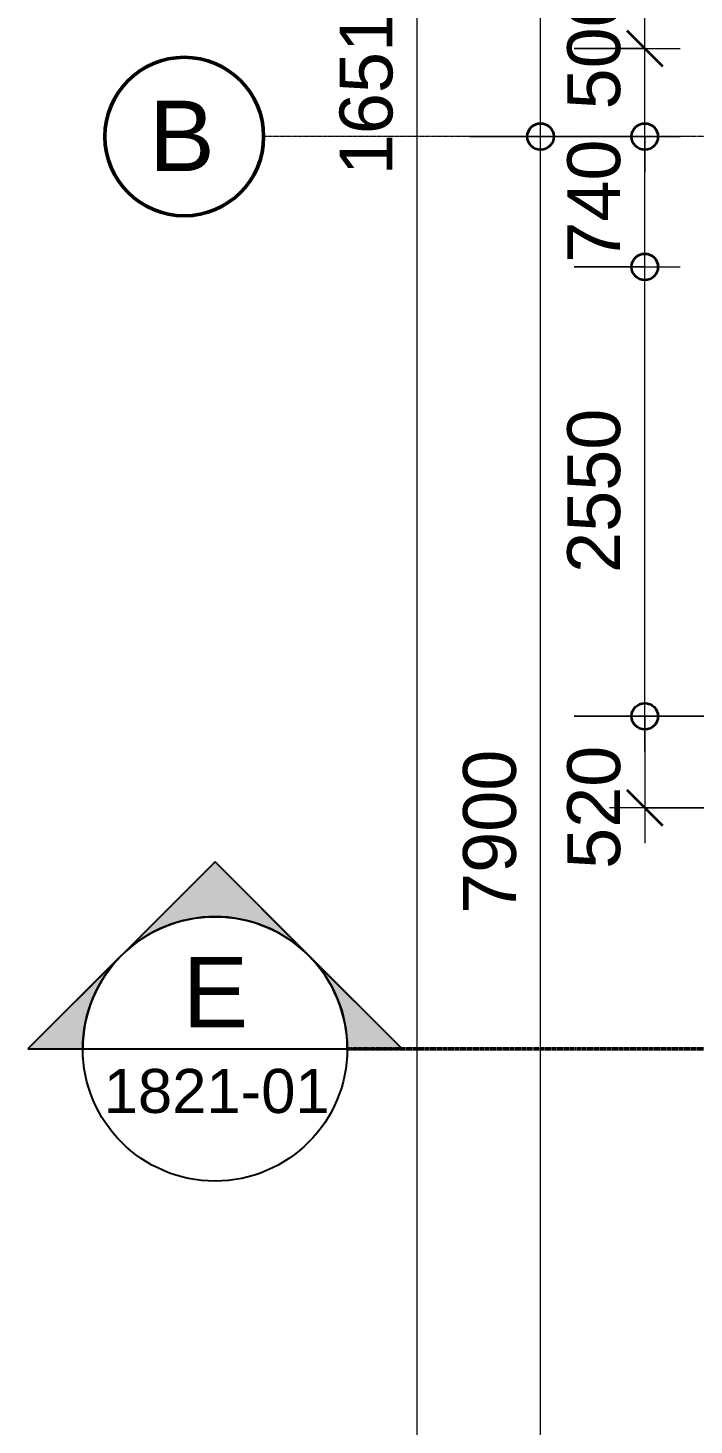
# Model space of a CAD drawing. Header units: millimetres. Extents: x -853228 to -774636, y -17776 to 22455.
# Drawn here: x -853228 to -849452, y -3733 to 4195 of the extents above; entities that cross this region are included whole.
import ezdxf

# ---------------------------------------------------------------- set-up
doc = ezdxf.new("R2010")
doc.units = ezdxf.units.MM
doc.linetypes.add('DPA_Grid _ Level 100', pattern=[10, 5.5, -1.6, 1.3, -1.6])
for name, color, linetype, lineweight in [('A-ANNO-DIMS', 1, 'Continuous', 9), ('A-ANNO-DIMS-100', 1, 'Continuous', 9), ('G-ANNO-SECL', 3, 'Continuous', 9), ('S-GRID', 251, 'Continuous', 9), ('S-GRID-IDEN', 3, 'Continuous', 50)]:
    doc.layers.add(name, color=color, linetype=linetype, lineweight=lineweight)
doc.styles.add('Arial', font='arial.ttf', dxfattribs={"height": 400})
doc.styles.add('Arial_1', font='arial.ttf', dxfattribs={"height": 250})
doc.styles.add('Arial_2', font='arial.ttf', dxfattribs={"height": 300})
doc.dimstyles.new('DPA-DIM-3_0_C-C', dxfattribs={"dimscale": 304.8, "dimtxt": 306.07782, "dimasz": 0.492126, "dimexe": 0.656168, "dimexo": 0.0625, "dimgap": 0.164042, "dimtad": 1, "dimdec": 0, "dimzin": 0, "dimdsep": 46, "dimtxsty": 'Arial_2', "dimblk1": 'DOTBLANK', "dimblk2": 'DOTBLANK', "dimsah": 1, "dimcen": 0.09, "dimdle": 0.656168, "dimadec": 8, "dimazin": 0, "dimtfac": 1, "dimtdec": 4, "dimtix": 1, "dimtmove": 0, "dimatfit": 3, "dimfxl": 1.312336, "dimfxlon": 1, "dimtvp": 1, "dimtolj": 1, "dimtzin": 0, "dimarcsym": 2})
doc.dimstyles.new('DPA-DIM-3_0_C-T', dxfattribs={"dimscale": 304.8, "dimtxt": 306.07782, "dimasz": 0.492126, "dimexe": 0.656168, "dimexo": 0.0625, "dimgap": 0.164042, "dimtad": 0, "dimjust": 2, "dimdec": 0, "dimzin": 0, "dimdsep": 46, "dimtxsty": 'Arial_2', "dimblk1": 'DOTBLANK', "dimblk2": 'OBLIQUE', "dimsah": 1, "dimcen": 0.09, "dimdle": 0.656168, "dimadec": 8, "dimazin": 0, "dimtfac": 1, "dimtdec": 4, "dimtix": 1, "dimtmove": 2, "dimatfit": 3, "dimfxl": 1.312336, "dimfxlon": 1, "dimtvp": 1, "dimtolj": 1, "dimtzin": 0, "dimarcsym": 2})

# ---------------------------------------------------------------- blocks, each defined once
blk = doc.blocks.new('Grid - 100 Scale-2291345-4281-01 ENLARGED LOWER PLATFORM LEVEL - REFLECTED CEILING PLAN - SHEET 2')
at = {"layer": 'S-GRID-IDEN'}
blk.add_circle((0, 0), 4.5, dxfattribs=at)
blk = doc.blocks.new('Section - Section Head-531884-4281-01 ENLARGED LOWER PLATFORM LEVEL - REFLECTED CEILING PLAN - SHEET 2')
at = {"layer": 'G-ANNO-SECL'}
h = blk.add_hatch(color=256, dxfattribs=at)
edge = h.paths.add_edge_path()
edge.add_line((-12.803, 5.303), (-7.5, 10.607))
edge.add_line((-7.5, 10.607), (-2.197, 5.303))
edge.add_arc((-7.5, 0), 7.5, 45, 135)
h = blk.add_hatch(color=256, dxfattribs=at)
edge = h.paths.add_edge_path()
edge.add_arc((-7.5, 0), 7.5, 0, 45)
edge.add_line((-2.197, 5.303), (3.107, 0))
edge.add_line((3.107, 0), (0, 0))
edge = h.paths.add_edge_path()
edge.add_line((-15, 0), (-18.107, 0))
edge.add_line((-18.107, 0), (-12.803, 5.303))
edge.add_arc((-7.5, 0), 7.5, 135, 180)
at = {"layer": 'G-ANNO-SECL', "lineweight": 25}
for p, q in [((-7.5, 10.607), (-18.107, 0)), ((-7.5, 10.607), (-12.803, 5.303)), ((3.107, 0), (-7.5, 10.607)), ((-2.197, 5.303), (-7.5, 10.607)), ((-12.803, 5.303), (-18.107, 0)), ((3.107, 0), (-2.197, 5.303)), ((-18.107, 0), (-15, 0)), ((-18.107, 0), (-15, 0)), ((0, 0), (3.107, 0)), ((0, 0), (3.107, 0))]:
    blk.add_line(p, q, dxfattribs=at)
blk.add_circle((-7.5, 0), 7.5, dxfattribs=at)
for start, end in [(45, 135), (135, 180), (0, 45)]:
    blk.add_arc((-7.5, 0), 7.5, start, end, dxfattribs=at)
blk = doc.blocks.new('DIMBLOCK7-4281-01 ENLARGED LOWER PLATFORM LEVEL - REFLECTED CEILING PLAN - SHEET 2')
at = {"layer": 'A-ANNO-DIMS-100'}
for p, q in [((-851022.3, -4521), (-851022.3, 12394)), ((-851422.3, 12194), (-850822.3, 12194)), ((-851022.3, 12194), (-851422.3, 12194)), ((-851422.3, -4321), (-850822.3, -4321)), ((-851022.3, -4321), (-851422.3, -4321))]:
    blk.add_line(p, q, dxfattribs=at)
at = {"layer": 'A-ANNO-DIMS-100', "lineweight": 35}
for centre in [(-851022.3, 12194), (-851022.3, -4321)]:
    blk.add_circle(centre, 75, dxfattribs=at)
at = {"layer": 'A-ANNO-DIMS-100', "color": 0, "insert": (-851461.8, 3359.7), "char_height": 300, "width": 1384.414, "attachment_point": 1, "rotation": 90, "line_spacing_factor": 0.941778, "style": 'Arial_2'}
blk.add_mtext('16515', dxfattribs=at)
blk = doc.blocks.new('_DotBlank')
at = {"color": 0, "linetype": 'ByBlock', "lineweight": -2}
blk.add_line((-0.5, 0), (-1, 0), dxfattribs=at)
blk.add_circle((0, 0), 0.5, dxfattribs=at)
blk = doc.blocks.new('DIMBLOCK9-4281-01 ENLARGED LOWER PLATFORM LEVEL - REFLECTED CEILING PLAN - SHEET 2')
at = {"layer": 'A-ANNO-DIMS-100'}
for p, q in [((-850322.3, -4321), (-850322.3, 3779)), ((-850722.3, 3579), (-850122.3, 3579)), ((-850322.3, 3579), (-850722.3, 3579)), ((-850722.3, -4321), (-850122.3, -4321)), ((-850322.3, -4321), (-850722.3, -4321))]:
    blk.add_line(p, q, dxfattribs=at)
at = {"layer": 'A-ANNO-DIMS-100', "lineweight": 35}
for centre in [(-850322.3, 3579), (-850322.3, -4321)]:
    blk.add_circle(centre, 75, dxfattribs=at)
at = {"layer": 'A-ANNO-DIMS-100', "color": 0, "insert": (-850761.8, -832.5), "char_height": 300, "width": 1107.531, "attachment_point": 1, "rotation": 90, "line_spacing_factor": 0.941778, "style": 'Arial_2'}
blk.add_mtext('7900', dxfattribs=at)
blk = doc.blocks.new('DIMBLOCK10-4281-01 ENLARGED LOWER PLATFORM LEVEL - REFLECTED CEILING PLAN - SHEET 2')
at = {"layer": 'A-ANNO-DIMS-100'}
for p, q in [((-850322.3, 3379), (-850322.3, 12394)), ((-850722.3, 12194), (-850122.3, 12194)), ((-850322.3, 12194), (-850722.3, 12194)), ((-850722.3, 3579), (-850122.3, 3579)), ((-850322.3, 3579), (-850722.3, 3579))]:
    blk.add_line(p, q, dxfattribs=at)
at = {"layer": 'A-ANNO-DIMS-100', "lineweight": 35}
for centre in [(-850322.3, 12194), (-850322.3, 3579)]:
    blk.add_circle(centre, 75, dxfattribs=at)
at = {"layer": 'A-ANNO-DIMS-100', "color": 0, "insert": (-850761.8, 7425), "char_height": 300, "width": 1107.531, "attachment_point": 1, "rotation": 90, "line_spacing_factor": 0.941778, "style": 'Arial_2'}
blk.add_mtext('8615', dxfattribs=at)
blk = doc.blocks.new('DIMBLOCK42-4281-01 ENLARGED LOWER PLATFORM LEVEL - REFLECTED CEILING PLAN - SHEET 2')
at = {"layer": 'A-ANNO-DIMS-100'}
for p, q in [((-850131.4, 3579), (-849531.4, 3579)), ((-849731.4, 3579), (-850131.4, 3579)), ((-849731.4, 3579), (-850131.4, 3579)), ((-849731.4, 3579), (-849731.4, 3379)), ((-849731.4, 3579), (-849531.4, 3579))]:
    blk.add_line(p, q, dxfattribs=at)
at = {"layer": 'A-ANNO-DIMS-100', "lineweight": 35}
blk.add_circle((-849731.4, 3579), 75, dxfattribs=at)
blk = doc.blocks.new('_None')
blk = doc.blocks.new('_Oblique')
at = {"color": 0, "linetype": 'ByBlock', "lineweight": -2}
blk.add_line((-0.5, -0.5), (0.5, 0.5), dxfattribs=at)
blk = doc.blocks.new('DIMBLOCK43-4281-01 ENLARGED LOWER PLATFORM LEVEL - REFLECTED CEILING PLAN - SHEET 2')
at = {"layer": 'A-ANNO-DIMS-100'}
for p, q in [((-849731.4, 3579), (-849731.4, 4279)), ((-850131.4, 4079), (-849531.4, 4079)), ((-849731.4, 4079), (-850131.4, 4079)), ((-850131.4, 3579), (-849531.4, 3579)), ((-849731.4, 3579), (-850131.4, 3579))]:
    blk.add_line(p, q, dxfattribs=at)
at = {"layer": 'A-ANNO-DIMS-100', "lineweight": 35}
for q in [(-849831.4, 4179), (-849631.4, 3979)]:
    blk.add_line((-849731.4, 4079), q, dxfattribs=at)
at = {"layer": 'A-ANNO-DIMS-100', "color": 0, "insert": (-850170.9, 3732.9), "char_height": 300, "width": 830.648, "attachment_point": 1, "rotation": 90, "line_spacing_factor": 0.941778, "style": 'Arial_2'}
blk.add_mtext('500', dxfattribs=at)
blk = doc.blocks.new('DIMBLOCK44-4281-01 ENLARGED LOWER PLATFORM LEVEL - REFLECTED CEILING PLAN - SHEET 2')
at = {"layer": 'A-ANNO-DIMS-100'}
for p, q in [((-849731.4, 289), (-849731.4, 489)), ((-849331.4, 289), (-849931.4, 289)), ((-849731.4, 289), (-849931.4, 289)), ((-849731.4, 289), (-849331.4, 289)), ((-849731.4, 289), (-849331.4, 289))]:
    blk.add_line(p, q, dxfattribs=at)
at = {"layer": 'A-ANNO-DIMS-100', "lineweight": 35}
blk.add_circle((-849731.4, 289), 75, dxfattribs=at)
blk = doc.blocks.new('DIMBLOCK45-4281-01 ENLARGED LOWER PLATFORM LEVEL - REFLECTED CEILING PLAN - SHEET 2')
at = {"layer": 'A-ANNO-DIMS-100'}
for p, q in [((-849331.4, 289), (-849931.4, 289)), ((-849731.4, 289), (-849731.4, -431)), ((-849731.4, 289), (-849331.4, 289)), ((-849331.4, -231), (-849931.4, -231)), ((-849731.4, -231), (-849331.4, -231))]:
    blk.add_line(p, q, dxfattribs=at)
at = {"layer": 'A-ANNO-DIMS-100', "lineweight": 35}
for q in [(-849831.4, -131), (-849631.4, -331)]:
    blk.add_line((-849731.4, -231), q, dxfattribs=at)
at = {"layer": 'A-ANNO-DIMS-100', "color": 0, "insert": (-850170.9, -577.1), "char_height": 300, "width": 830.648, "attachment_point": 1, "rotation": 90, "line_spacing_factor": 0.941778, "style": 'Arial_2'}
blk.add_mtext('520', dxfattribs=at)
blk = doc.blocks.new('DIMBLOCK46-4281-01 ENLARGED LOWER PLATFORM LEVEL - REFLECTED CEILING PLAN - SHEET 2')
at = {"layer": 'A-ANNO-DIMS-100'}
for p, q in [((-849731.4, 89), (-849731.4, 3039.4)), ((-850131.4, 2839.4), (-849531.4, 2839.4)), ((-849731.4, 2839.4), (-850131.4, 2839.4)), ((-850131.4, 289), (-849531.4, 289)), ((-849731.4, 289), (-850131.4, 289))]:
    blk.add_line(p, q, dxfattribs=at)
at = {"layer": 'A-ANNO-DIMS-100', "lineweight": 35}
for centre in [(-849731.4, 2839.4), (-849731.4, 289)]:
    blk.add_circle(centre, 75, dxfattribs=at)
at = {"layer": 'A-ANNO-DIMS-100', "color": 0, "insert": (-850170.9, 1102.7), "char_height": 300, "width": 1107.531, "attachment_point": 1, "rotation": 90, "line_spacing_factor": 0.941778, "style": 'Arial_2'}
blk.add_mtext('2550', dxfattribs=at)
blk = doc.blocks.new('DIMBLOCK47-4281-01 ENLARGED LOWER PLATFORM LEVEL - REFLECTED CEILING PLAN - SHEET 2')
at = {"layer": 'A-ANNO-DIMS-100'}
for p, q in [((-849731.4, 2639.4), (-849731.4, 3779)), ((-850131.4, 3579), (-849531.4, 3579)), ((-849731.4, 3579), (-850131.4, 3579)), ((-850131.4, 2839.4), (-849531.4, 2839.4)), ((-849731.4, 2839.4), (-850131.4, 2839.4))]:
    blk.add_line(p, q, dxfattribs=at)
at = {"layer": 'A-ANNO-DIMS-100', "lineweight": 35}
for centre in [(-849731.4, 3579), (-849731.4, 2839.4)]:
    blk.add_circle(centre, 75, dxfattribs=at)
at = {"layer": 'A-ANNO-DIMS-100', "color": 0, "insert": (-850170.9, 2863.1), "char_height": 300, "width": 830.648, "attachment_point": 1, "rotation": 90, "line_spacing_factor": 0.941778, "style": 'Arial_2'}
blk.add_mtext('740', dxfattribs=at)

msp = doc.modelspace()

# ---------------------------------------------------------------- linework, layer by layer
at = {"layer": 'G-ANNO-SECL', "lineweight": 25}
msp.add_line((-852917.7, -1598.3), (-851417.7, -1598.3), dxfattribs=at)
at = {"layer": 'G-ANNO-SECL', "linetype": 'DPA_Grid _ Level 100', "lineweight": 50}
msp.add_line((-851417.7, -1598.3), (-777570.3, -1598.3), dxfattribs=at)
at = {"layer": 'S-GRID', "linetype": 'DPA_Grid _ Level 100'}
msp.add_line((-778882.4, 3579), (-851892.1, 3579), dxfattribs=at)

# ---------------------------------------------------------------- block references
at = {"layer": 'G-ANNO-SECL', "lineweight": 25, "xscale": 99.99999999999993, "yscale": 99.99999999999993, "zscale": 99.99999999999993}
msp.add_blockref('Section - Section Head-531884-4281-01 ENLARGED LOWER PLATFORM LEVEL - REFLECTED CEILING PLAN - SHEET 2', (-851417.7, -1598.3), dxfattribs=at)
at = {"layer": 'S-GRID-IDEN', "xscale": 99.99999999999993, "yscale": 99.99999999999993, "zscale": 99.99999999999993, "rotation": 89.9999999999998}
msp.add_blockref('Grid - 100 Scale-2291345-4281-01 ENLARGED LOWER PLATFORM LEVEL - REFLECTED CEILING PLAN - SHEET 2', (-852342.1, 3579), dxfattribs=at)

# ---------------------------------------------------------------- texts
at = {"layer": 'G-ANNO-SECL', "lineweight": 25, "attachment_point": 1}
for s, insert, char_height, width, style in [('E', (-852352.5, -1076.3), 400, 456.962, 'Arial'), ('1821-01', (-852799, -1712.1), 250, 1539.24, 'Arial_1')]:
    msp.add_mtext(s, dxfattribs=dict(at, insert=insert, char_height=char_height, width=width, style=style))
at = {"layer": 'S-GRID-IDEN', "lineweight": 9, "insert": (-852541.8, 3782.9), "char_height": 400, "width": 456.962, "attachment_point": 1, "style": 'Arial'}
msp.add_mtext('B', dxfattribs=at)

# ---------------------------------------------------------------- dimensions: what is measured, and where the dimension line sits
at = {"layer": 'A-ANNO-DIMS'}
for base, p1, p2, override, picture, middle in [((-851022.3, 12194), (-851422.3, -4321), (-851422.3, 12194), {"dimpost": '<>', "dimfxl": 16515.002991}, 'DIMBLOCK7-4281-01 ENLARGED LOWER PLATFORM LEVEL - REFLECTED CEILING PLAN - SHEET 2', (-851225.5, 3936.5)), ((-850322.3, 12194), (-850722.3, 3579), (-850722.3, 12194), {"dimpost": '<>', "dimfxl": 8614.999996}, 'DIMBLOCK10-4281-01 ENLARGED LOWER PLATFORM LEVEL - REFLECTED CEILING PLAN - SHEET 2', (-850525.5, 7886.5)), ((-850322.3, 3579), (-850722.3, -4321), (-850722.3, 3579), {"dimpost": '<>', "dimfxl": 7900.002995}, 'DIMBLOCK9-4281-01 ENLARGED LOWER PLATFORM LEVEL - REFLECTED CEILING PLAN - SHEET 2', (-850525.5, -371)), ((-849731.4, 3579), (-850131.4, 2839.4), (-850131.4, 3579), {"dimpost": '<>', "dimfxl": 739.610546}, 'DIMBLOCK47-4281-01 ENLARGED LOWER PLATFORM LEVEL - REFLECTED CEILING PLAN - SHEET 2', (-849934.6, 3209.2)), ((-849731.4, 2839.4), (-850131.4, 289), (-850131.4, 2839.4), {"dimpost": '<>', "dimfxl": 2550.392449}, 'DIMBLOCK46-4281-01 ENLARGED LOWER PLATFORM LEVEL - REFLECTED CEILING PLAN - SHEET 2', (-849934.6, 1564.2))]:
    dim = msp.add_linear_dim(base=base, p1=p1, p2=p2, angle=90, dimstyle='DPA-DIM-3_0_C-C', override=override, dxfattribs=at)
    dim.commit()
    dim.dimension.update_dxf_attribs({"geometry": picture, "text_midpoint": middle})
for base, p1, p2, override, picture, middle in [((-849731.4, 4079), (-850131.4, 3579), (-850131.4, 4079), {"dimpost": '<>', "dimfxl": 499.997261}, 'DIMBLOCK43-4281-01 ENLARGED LOWER PLATFORM LEVEL - REFLECTED CEILING PLAN - SHEET 2', (-849970.9, 4148.2)), ((-849731.4, -231), (-849331.4, 289), (-849331.4, -231), {"dimpost": '<>', "dimfxl": 520}, 'DIMBLOCK45-4281-01 ENLARGED LOWER PLATFORM LEVEL - REFLECTED CEILING PLAN - SHEET 2', (-849970.9, -161.8))]:
    dim = msp.add_linear_dim(base=base, p1=p1, p2=p2, angle=90, dimstyle='DPA-DIM-3_0_C-T', override=override, dxfattribs=at)
    dim.commit()
    dim.dimension.update_dxf_attribs({"geometry": picture, "text_midpoint": middle, "dimtype": 160, "text_rotation": 90})
for base, p1, p2, picture, middle in [((-849731.4, 3579), (-849872.8, 3579), (-849872.8, 3579), 'DIMBLOCK42-4281-01 ENLARGED LOWER PLATFORM LEVEL - REFLECTED CEILING PLAN - SHEET 2', (-849731.4, 3579)), ((-849731.4, 289), (-849590, 289), (-849590, 289), 'DIMBLOCK44-4281-01 ENLARGED LOWER PLATFORM LEVEL - REFLECTED CEILING PLAN - SHEET 2', (-849731.4, 289))]:
    dim = msp.add_linear_dim(base=base, p1=p1, p2=p2, angle=90, text=' ', dimstyle='DPA-DIM-3_0_C-T', override={"dimpost": '<>', "dimblk": 'None', "dimse1": 1, "dimse2": 1, "dimsd1": 1, "dimsd2": 1, "dimfxl": 0}, dxfattribs=at)
    dim.commit()
    dim.dimension.update_dxf_attribs({"geometry": picture, "text_midpoint": middle})

doc.saveas('drawing.dxf')
